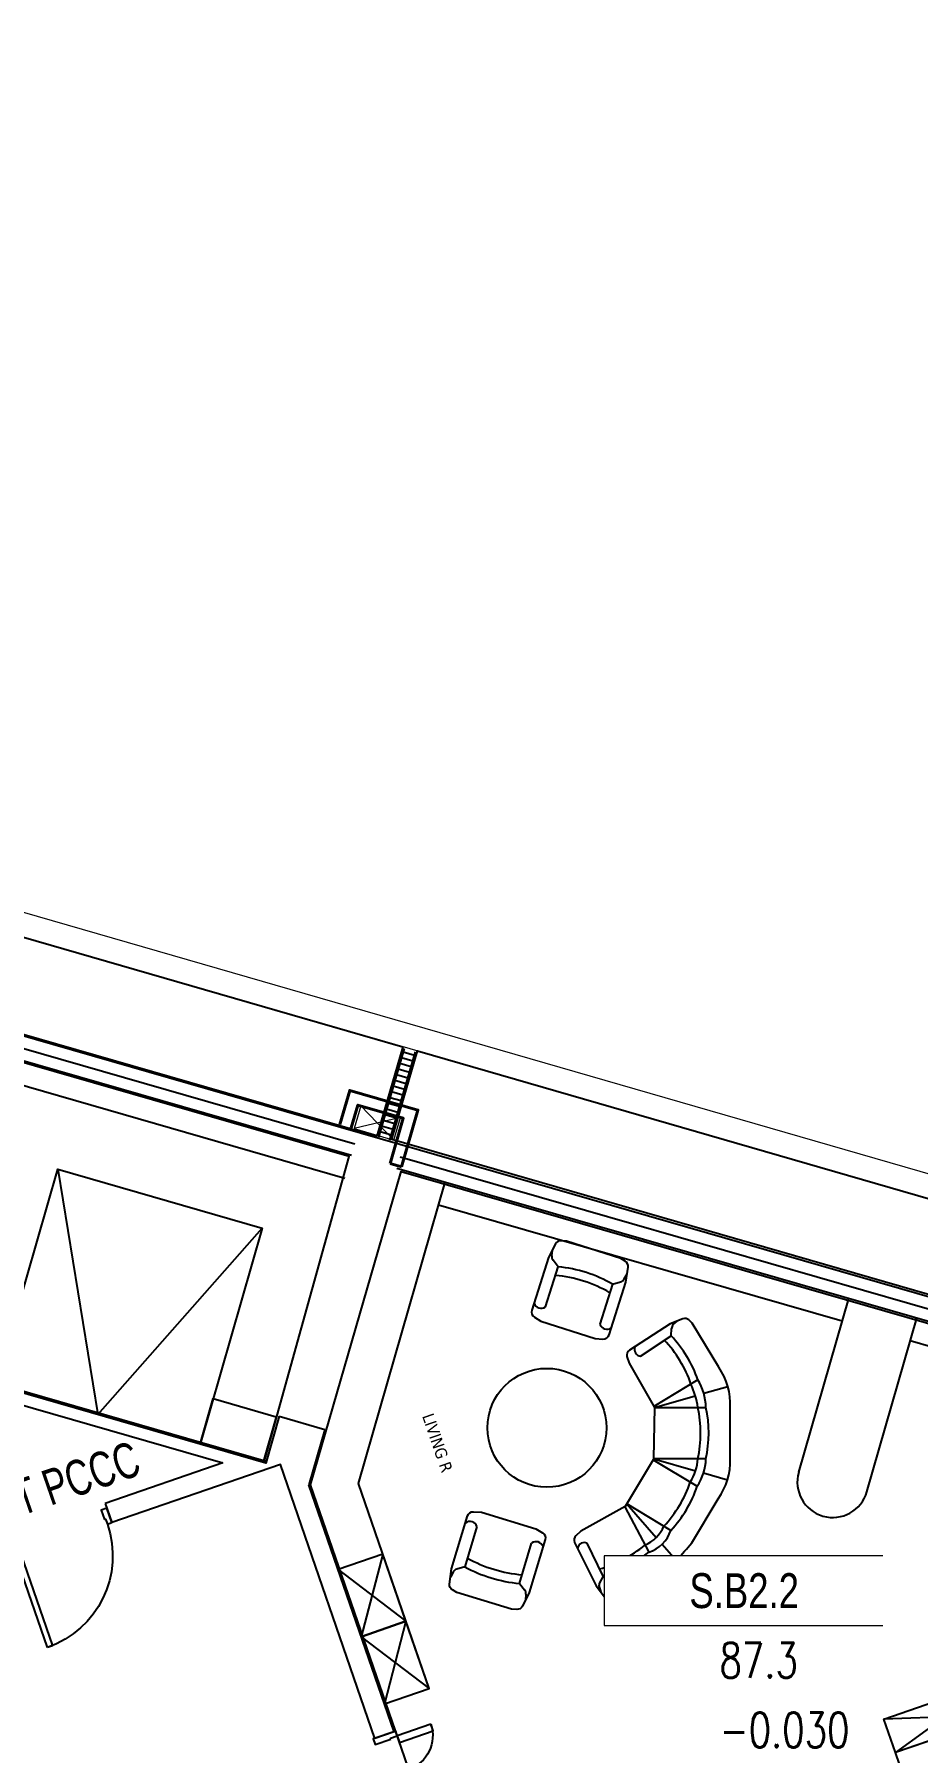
# Model space of a CAD drawing. Header units: millimetres. Extents: x -361699137 to 361252145, y -356478932 to 356523199.
# Drawn here: x 277982 to 285449, y 46897 to 61421 of the extents above; entities that cross this region are included whole.
import ezdxf
from ezdxf.enums import TextEntityAlignment as Align
from ezdxf.xclip import XClip

# ---------------------------------------------------------------- set-up
doc = ezdxf.new("R2010")
doc.units = ezdxf.units.MM
doc.header["$LTSCALE"] = 100
doc.header["$MEASUREMENT"] = 0
doc.header["$XCLIPFRAME"] = 0
doc.set_wipeout_variables(frame=1)
doc.linetypes.add('ACAD_ISO03W100', pattern=[30, 12, -18])
doc.linetypes.add('HIDDEN', pattern=[0.375, 0.25, -0.125])
for name, color, linetype in [('1VinaPVC-Text', 9, 'Continuous'), ('A-_FURN----_E-_N', 251, 'Continuous'), ('A-ANNO-ROOM', 50, 'Continuous'), ('IDEA - dim', 251, 'Continuous'), ('KT-Net manh', 139, 'Continuous'), ('KT-Text', 7, 'Continuous'), ('KT-Tuong', 1, 'Continuous')]:
    doc.layers.add(name, color=color, linetype=linetype)
for name, color, linetype, lineweight in [('AUDIT_I_220808132811-11', 7, 'Continuous', 9), ('KT-Chuviet', 255, 'Continuous', 15), ('KT-Kich thuoc', 159, 'Continuous', 18), ('KT-lomo nuoc', 3, 'HIDDEN', 5), ('KT-Net cat', 1, 'Continuous', 40), ('KT-Net thay', 7, 'Continuous', 15), ('KT-Net truc', 18, 'Continuous', 15)]:
    doc.layers.add(name, color=color, linetype=linetype, lineweight=lineweight)
doc.layers.add('dien tich thong thuy', color=3, linetype='Continuous', plot=False)
doc.styles.add('220126_HDN_HBA typical plan$0$211210_HDN_HBA_TYPICAL PLAN CORE OPT 1$0$HBA-Text', font='GOTHIC.TTF')
doc.styles.add('Arial', font='arial.ttf', dxfattribs={"width": 0.7})
doc.styles.add('font unicode ccu', font='arial.ttf')
doc.styles.add('ROMANS', font='ROMANS.SHX')
doc.styles.add('Tahoma', font='tahoma.ttf')

# ---------------------------------------------------------------- blocks, each defined once
blk = doc.blocks.new('A$C1AAC5519')
at = {"layer": 'A-ANNO-ROOM', "insert": (772.955269176513, 1216.574747113511), "char_height": 600, "attachment_point": 2, "rotation": 50.44882673977027, "style": '220126_HDN_HBA typical plan$0$211210_HDN_HBA_TYPICAL PLAN CORE OPT 1$0$HBA-Text'}
blk.add_mtext_dynamic_manual_height_columns('S.B1.', width=722857412.8743668, gutter_width=9765.624999999996, heights=[0], dxfattribs=at)
blk = doc.blocks.new('A$C418F5BC8')
at = {"layer": 'A-ANNO-ROOM', "insert": (648.1133449638728, 1090.790118377889), "char_height": 600, "attachment_point": 2, "rotation": 50.44882673977027, "style": '220126_HDN_HBA typical plan$0$211210_HDN_HBA_TYPICAL PLAN CORE OPT 1$0$HBA-Text'}
blk.add_mtext_dynamic_manual_height_columns('SL-S', width=722857412.8743668, gutter_width=9765.624999999996, heights=[0], dxfattribs=at)
blk = doc.blocks.new('A$C2A6C5140')
at = {"layer": 'A-ANNO-ROOM', "insert": (731.4497625969816, 1190.0169191678, 0.0003277973379295924), "char_height": 600, "attachment_point": 2, "rotation": 50.44882673977027, "style": '220126_HDN_HBA typical plan$0$211210_HDN_HBA_TYPICAL PLAN CORE OPT 1$0$HBA-Text'}
blk.add_mtext_dynamic_manual_height_columns('2-BR', width=722857412.8743668, gutter_width=9765.624999999996, heights=[0], dxfattribs=at)
blk = doc.blocks.new('A$C5388591E')
at = {"layer": 'A-ANNO-ROOM', "insert": (894.3001998505497, 842.1987865094561, 0.0004622000541105721), "char_height": 600, "attachment_point": 2, "rotation": 1.4064704596368105, "style": '220126_HDN_HBA typical plan$0$211210_HDN_HBA_TYPICAL PLAN CORE OPT 1$0$HBA-Text'}
blk.add_mtext_dynamic_manual_height_columns('3-BR', width=722857412.8743668, gutter_width=9765.624999999996, heights=[0], dxfattribs=at)
blk = doc.blocks.new('A$C21AF0CCA')
at = {"layer": 'A-ANNO-ROOM', "insert": (1197.56892258345, 814.6835720778872), "char_height": 600, "attachment_point": 2, "rotation": 0.10542954816276216, "style": '220126_HDN_HBA typical plan$0$211210_HDN_HBA_TYPICAL PLAN CORE OPT 1$0$HBA-Text'}
blk.add_mtext_dynamic_manual_height_columns('S.B1P.', width=722857412.8743668, gutter_width=9765.624999999996, heights=[0], dxfattribs=at)
blk = doc.blocks.new('d900n')
for points in [[(20, -50), (20, -40), (65, -40), (65, 0), (-65, 0), (-65, -50)], [(885, -40), (65, -40), (65, -85), (885, -85)], [(20, -850), (20, -860), (65, -860), (65, -900), (-65, -900), (-65, -850)]]:
    blk.add_lwpolyline(points, close=True)
blk.add_arc((65, -40), 820, 270, 0)
blk = doc.blocks.new('dc')
for points in [[(-1100, -40), (-1110, -40), (-1110, -100), (-1150, -100), (-1150, 100), (-1100, 100)], [(-50, -40), (-40, -40), (-40, -100), (0, -100), (0, 100), (-50, 100)], [(-1109.999999999985, -400), (-1109.999999999985, -100), (-1049.999999999985, -100), (-1049.999999999985, -400)], [(-39.99999999998545, -869.9999999999709), (-39.99999999998545, -99.9999999999709), (-99.99999999998545, -99.9999999999709), (-99.99999999998545, -869.9999999999709)]]:
    blk.add_lwpolyline(points, close=True)
for centre, radius, start, end in [((-1110.000000000029, -99.9999999999709), 300.0000000000291, 270, 0), ((-40.0000000000291, -100.0000000000873), 769.9999999999345, 180, 270)]:
    blk.add_arc(centre, radius, start, end)
blk = doc.blocks.new('19')
at = {"layer": 'IDEA - dim'}
for p, q in [((6401.047472470633, 8715.535101874906), (-5091.26857520116, 16797.8570264936)), ((6343.521285398208, 8633.738171609104), (1805.553357958401, 11825.20258322294)), ((6285.995098325766, 8551.941241343287), (1748.027170884496, 11743.40565295819)), ((2743.663295253951, 10617.87134683852), (2764.976627036056, 10662.6614648176)), ((2552.470780152929, 10227.67222548144), (2765.271493237975, 10512.57083290257)), ((2765.271493237975, 10512.57083290257), (2741.664073297099, 10579.04212861716)), ((3151.919603309449, 10223.76986514435), (2939.118890224425, 9938.871257723178)), ((3151.919603309449, 10223.76986514435), (3222.357498577054, 10219.99543266871)), ((3259.023223784563, 10232.93102972196), (3295.924050275309, 10266.07830388639)), ((97.73714716603718, 10092.18100513327), (-132.3676011329953, 9764.993284070406)), ((3525.311587570432, 9732.747317478279), (3566.246594682758, 9750.559098543235)), ((3177.03113484662, 9571.942104483664), (3477.758363753805, 9648.495718125945)), ((3477.758363753805, 9648.495718125945), (3501.010268778875, 9707.569410165554)), ((4119.999997712657, 8208.363669307008), (4998.45381030612, 9457.443938784432)), ((3569.582542484408, 9223.972979276252), (3145.059803634635, 9132.148800545612)), ((3146.928124264166, 9123.511156281813), (3557.922980328425, 8981.231883006534)), ((3147.159368823151, 9122.44206342593), (3504.829449771183, 9103.958044295381)), ((3579.09926052847, 9100.119857441037), (3789.782553752324, 9089.231963178012)), ((4610.781579307484, 7863.20654687244), (5489.235391900922, 9112.286816349893)), ((2998.33175682617, 8715.322726609462), (3300.669332614802, 8503.93258592258)), ((3415.835234258804, 8570.79028178066), (2998.33175682617, 8715.322726609462)), ((1399.337677944277, 8661.54044605016), (1190.46872257303, 8373.746909843896)), ((2990.92440257196, 8707.73555695542), (3270.425416476079, 8375.274403094409)), ((2658.463248711007, 8428.234543051236), (2801.476570040257, 8079.568255628532)), ((2937.964262615096, 8095.773389190283), (2658.463248711007, 8428.234543051236)), ((3357.255869222819, 8464.368082888628), (3530.595836656445, 8343.171238576862)), ((1083.500982086814, 8363.116060839595), (1047.05875077485, 8329.46525762124)), ((1190.46872257303, 8373.746909843896), (1119.985643486129, 8376.553864182868)), ((1581.045664567282, 8090.281898982925), (1789.914619938609, 8378.075435189225)), ((2634.866542733449, 8411.58121328117), (2700.604520422712, 7982.24480218922)), ((2271.268109330755, 7916.506824499971), (2234.908599173352, 8223.966277042826)), ((1581.045664567282, 8090.281898982925), (1605.563519575655, 8024.141002284872)), ((2830.043823794258, 8009.921328924989), (2897.91701203573, 7844.446586154707)), ((1604.09761677518, 7985.287994613711), (1583.401268756272, 7940.209463593797)), ((2271.268109330755, 7916.506824499971), (2224.383730265712, 7873.702535250268)), ((2209.537313691908, 7842.015550121156), (2207.508553626409, 7797.419378933686))]:
    blk.add_line(p, q, dxfattribs=at)
for points in [[(-2055.530086472543, 14418.37335182399), (1420.83944982104, 11973.51040124804)], [(-1998.003899400108, 14500.17028208978), (1478.365636893446, 12055.30733151383)], [(169.9999894017528, 7499.999992198253), (569.9999894017237, 7499.999992763493), (569.9999868132654, 9331.69376964208), (2094.662779072096, 11499.62358463647)], [(169.9999894017528, 7499.999992198253), (169.9999875586072, 8804.261098620555)]]:
    blk.add_lwpolyline(points, dxfattribs=at)
for points in [[(-2058.114937209262, 11119.33385833599), (-965.1173828332539, 12673.47553338621), (507.2273619511689, 11638.0041660826), (-585.7701924248977, 10083.86249103234)], [(-355.6654441352293, 10411.05021209556), (97.73714715667302, 10092.18100513362), (-132.3676011329953, 9764.993284070406), (-585.7701924248977, 10083.86249103234)], [(169.9999885538418, 8099.999990926401), (569.9999885538346, 8099.999991491633), (569.9999885538346, 8699.999991491626), (169.9999877059818, 8699.9999909264), (169.9999885538418, 8099.999990926401)], [(169.9999894017528, 7499.999992198253), (569.9999894017237, 7499.999992763493), (569.999989401731, 8099.999992763493), (169.9999885538709, 8099.999992198253), (169.9999894017528, 7499.999992198253)], [(5099.999988050215, 5999.999995377861), (5099.999988050262, 5699.999995376143), (4119.999997712657, 5699.999995376114), (4119.999997712657, 5999.999995377795)]]:
    blk.add_lwpolyline(points, close=True, dxfattribs=at)
for points in [[(2861.394320746593, 10712.75335810291, 0.2985949259512042), (2806.62474329918, 10702.5731321237), (2714.271992986949, 10614.07083770134), (2434.006659431128, 10238.85027532217, 0.3441507900698065), (2435.342883063582, 10176.33867060983), (2476.470525479686, 10125.92272283106), (2863.118635551189, 9837.121755072774), (2923.132893157395, 9811.991287652243, 0.3441507336920138), (2983.453973743322, 9828.448900086747), (3263.719307299056, 10203.6694624659), (3322.376570214175, 10317.34009242621, 0.2985949259501064), (3316.59636172781, 10372.74706675803), (3288.720061721222, 10406.91896991503), (2902.071951649821, 10695.71993767326)], [(3610.254940102597, 8503.485559958222), (3752.342686172226, 8913.927161183994, 0.1599533954926507), (3770.672260886917, 9267.468642885491), (3678.848082156321, 9691.991381735148), (3661.299070951849, 9727.59090322577, 0.29859492595286), (3618.103214816554, 9753.043336129005), (3503.113561794627, 9747.534629329151), (3103.216770956955, 9649.530660391312, 0.3441507900725785), (3067.185824057589, 9606.305034871788), (3065.314624622981, 9547.777846922996), (3147.159368823151, 9122.44206342593), (2999.005401241127, 8718.682180002055, -0.2959690694625621), (2990.924402571938, 8707.735556955318), (2639.678105459665, 8412.441821032044), (2217.609131360361, 8336.949543119656), (2163.604364911611, 8314.312884414358, 0.3441507900690022), (2136.085219233784, 8265.227444035481), (2187.801283594468, 7857.473943818906), (2223.695861444889, 7748.09137941651, 0.2985949973583085), (2262.888856771424, 7716.824507728539), (2302.407151394109, 7713.136945561688), (2731.743562485965, 7778.874923250973, 0.06135068173367603), (3070.359479727522, 7938.29178999296), (3402.820633588526, 8217.7928038971, 0.1684190396883137)], [(1027.852965280596, 8222.522715866733, -0.2985949259512042), (1021.312555993514, 8277.84510429237), (1078.403575746837, 8392.310391920459), (1353.490658858034, 8771.343667940615, -0.3441507900698065), (1413.580092792654, 8788.62794249109), (1473.933733433965, 8764.323851838126), (1864.510675428275, 8480.858840977206), (1906.326664067303, 8431.01233053823, -0.3441507336920138), (1908.521050113064, 8368.524968296158), (1633.433967001765, 7989.491692275958), (1542.305071247669, 7899.72972389908, -0.2985949259501064), (1487.680432491281, 7888.798463427505), (1446.772764685818, 7905.271768564635), (1056.195822691603, 8188.73677942557)]]:
    blk.add_lwpolyline(points, format="xyb", close=True, dxfattribs=at)
blk.add_circle((2230.519200092327, 9257.134913957976), 502.6206745599609, dxfattribs=at)
for centre, radius, start, end in [((2789.534672905662, 10596.04348193224), 50.79999999999999, 154.5525948519993, 199.5525948514017), ((2280.293275315154, 9460.05603786862), 1158.875, 41.22465084928308, 65.26067485159636), ((2234.693122511213, 9399.006336278326), 1158.875, 41.22465084928308, 65.26067485159636), ((2534.5710554947, 10288.59717814588), 63.49999999999999, 180.1125608503784, 286.3727648525078), ((3225.075738889289, 10270.72265899765), 50.79999999999999, 266.9327308502627, 311.9327308501699), ((3002.618767686537, 9938.996006649031), 63.49999999999999, 180.1125608503784, 286.3727648525078), ((3543.553345522392, 9690.824103911364), 45.71999999999999, 113.5149751450622, 158.5149751465288), ((3200.880384889388, 9623.877985841391), 57.14999999999998, 139.0749411465556, 245.3351451461762), ((2459.570693239271, 9206.069795435578), 1042.987499999999, 0.1870311445685083, 24.22305514593963), ((2526.60059937348, 9220.568349971974), 1042.987499999999, 0.1870311445685083, 24.22305514593963), ((2756.012301597992, 9140.582956549202), 749.712281876012, 349.4773070525963, 5.27237784678364), ((3094.227415615962, 9125.155100988864), 485.5177333613648, 342.7565459298169, 11.74351470640515), ((2458.07483053668, 9132.165235370878), 1042.987499999999, 328.8870241460251, 352.9230481474322), ((2522.881399151302, 9109.730328096673), 1042.987499999999, 328.8870241460251, 352.9230481474322), ((1335.845498982118, 8660.543846509667), 63.49999999999998, 0.899264794762151, 107.159468794053), ((2977.681237986711, 8744.93889403902), 402.9954712193824, 308.0909268513423, 337.8851097504408), ((2989.010950389165, 8736.399360543975), 457.8267535537501, 307.9282784340265, 338.7936002597029), ((2096.284622109844, 9211.026344543745), 1158.874999999999, 222.0113547945598, 246.0473787950872), ((2403.603482325336, 9068.864025228097), 1042.987499999999, 298.035847169326, 322.0718711660517), ((1117.964151455075, 8325.794097719758), 50.79999999999998, 87.71943479429397, 132.7194347934308), ((2051.526988815938, 9149.356301071006), 1158.874999999999, 222.0113547945598, 246.0473787950872), ((1808.649165606839, 8317.401991256898), 63.49999999999998, 0.899264794762151, 107.159468794053), ((2447.735221362855, 9016.370158829013), 1042.987499999999, 298.035847169326, 322.0718711660517), ((2194.905133086424, 8183.151510094562), 57.14999999999998, 45.57514970137998, 151.8353537030848), ((2669.083587189751, 8353.98080022003), 304.6804006450598, 273.978853762458, 317.5320148896551), ((4365.390788510063, 8035.785108089738), 299.9999999999999, 144.8820267754851, 324.8820267754851), ((1557.930863392125, 8006.483981405952), 50.79999999999998, 335.3392987952572, 20.33929879376484), ((2321.158883958247, 9025.541422726463), 1042.987499999999, 266.6872397005574, 290.7232637038186), ((2705.101264115299, 8277.737317204672), 295.5267277207323, 269.1281523082029, 321.9952003371124), ((2255.210069680164, 7839.937827956295), 45.71999999999999, 132.3953197025582, 177.3953196998666), ((2331.538564646042, 8957.751463080363), 1042.987499999999, 266.6872397005574, 290.7232637038186)]:
    blk.add_arc(centre, radius, start, end, dxfattribs=at)
at = {"layer": 'KT-Net manh', "linetype": 'ACAD_ISO03W100', "ltscale": 4}
for p, q in [((-1720.699344155495, 13938.38546239403), (1305.787075634442, 11809.91654066338)), ((4883.401436161272, 9293.850078252843), (1979.610404927225, 11336.02972410488)), ((6170.94272418091, 8388.347380811683), (5374.183017756081, 8948.69295581829)), ((169.9999877059818, 8699.9999909264), (569.9999885538346, 8099.999991491633)), ((569.9999885538346, 8699.999991491626), (169.9999885538418, 8099.999990926401)), ((169.9999885538709, 8099.999992198253), (569.9999894017237, 7499.999992763493)), ((569.999989401731, 8099.999992763493), (169.9999894017528, 7499.999992198253)), ((5099.999988050215, 5699.999995376129), (4119.999997712643, 5999.999995377817)), ((5099.999988050258, 5999.999995377846), (4119.999997712657, 5699.999995376114))]:
    blk.add_line(p, q, dxfattribs=at)
blk.add_lwpolyline([(-965.1173828332248, 12673.47553338618), (-1321.942564817153, 10601.59817468417), (507.2273619511689, 11638.00416608261)], dxfattribs=at)
at = {"layer": 'KT-Tuong'}
for p, q in [((-2507.683969464648, 11313.25302131612), (-455.5113310309098, 9869.9999955628)), ((123.4717545028834, 10087.44260215371), (450.4767240225774, 9857.07821708209)), ((-455.5113310309098, 9869.9999955628), (-1507.683969464473, 9869.999995512342)), ((-1507.683969464422, 9869.99999551232), (-1507.683969464473, 9699.999995512291)), ((450.4767240225774, 9857.07821708209), (169.999986634517, 9458.266175177865)), ((169.9999897550006, 7249.999995377395), (169.999986634517, 9458.266175177865)), ((169.9999897550006, 7249.999995377366), (-1.024498487822711e-05, 7249.999995377395)), ((5099.999988050215, 5699.999995376129), (4119.999997712715, 5699.999995376071)), ((4119.999997789899, 5499.999995376071), (4119.999997712686, 5699.999995376056))]:
    blk.add_line(p, q, dxfattribs=at)
for points in [[(123.4717545028834, 10087.44260215371), (-112.9196109361073, 9751.3158915495), (-2627.825216205179, 11519.99999556267), (-2732.683969464575, 11519.99999556264), (-2732.683969464662, 11419.99999556264)], [(-1.024498487822711e-05, 7249.999995377395), (-1.370707468595356e-05, 9699.999995562845), (-1507.683969464444, 9699.99999551232)]]:
    blk.add_lwpolyline(points, dxfattribs=at)
at = {"layer": 'A-_FURN----_E-_N', "xscale": -1.000000000000001, "rotation": 90}
blk.add_blockref('dc', (84.9999913800275, 6099.999995380393), dxfattribs=at)
at = {"layer": 'IDEA - dim', "xscale": -1.000000000000001, "rotation": 90}
blk.add_blockref('d900n', (-2407.683969464517, 9764.999995512262), dxfattribs=at)
at = {"layer": 'IDEA - dim', "extrusion": (0, 0, -1), "xscale": -1, "zscale": -1, "rotation": 2.477652096860079e-12}
blk.add_blockref('d900n', (-4169.999997770574, 5499.999995376042), dxfattribs=at)
at = {"layer": '1VinaPVC-Text', "style": 'Tahoma'}
blk.add_text('LIVING R', height=100.000000000009, rotation=269.9999999991662, dxfattribs=at).set_placement((1264.675524899685, 9696.492018678604))
blk = doc.blocks.new('Louvre')
for p, q in [((-390.067916277796, 975.9572027104441, 0.1512365001885502), (-295.1435544323176, 1008.729661013116, 0.1512365002144518)), ((-373.750619571656, 928.6946823777398, 0.1512365001885502), (-278.8262577261776, 961.4671406804118, 0.1512365002144518)), ((-357.4333228655159, 881.4321620450355, 0.1512365001885502), (-262.5089610200375, 914.2046203477075, 0.1512365002144518)), ((-341.1160261593759, 834.1696417123312, 0.1512365001885502), (-246.1916643138975, 866.9421000150032, 0.1512365002144518)), ((-324.7987294532359, 786.9071213796269, 0.1512365001885502), (-229.8743676077574, 819.6795796822989, 0.1512365002144518)), ((-308.4814327470958, 739.6446010469226, 0.1512365001885502), (-213.5570709016174, 772.4170593495946, 0.1512365002144518)), ((-292.1641360409558, 692.3820807142183, 0.1512365001885502), (-197.2397741954774, 725.1545390168903, 0.1512365002144518)), ((-275.8468393348157, 645.119560381514, 0.1512365001885502), (-180.9224774893373, 677.892018684186, 0.1512365002144518)), ((-259.5295426286757, 597.8570400488097, 0.1512365001885502), (-164.6051807831973, 630.6294983514817, 0.1512365002144518)), ((-243.2122459225357, 550.5945197161054, 0.1512365001885502), (-148.2878840770572, 583.3669780187774, 0.1512365002144518)), ((-226.8949492163956, 503.3319993834011, 0.1512365001885502), (-131.9705873709172, 536.1044576860731, 0.1512365002144518)), ((-210.5776525102556, 456.0694790506968, 0.1512365001885502), (-115.6532906647772, 488.8419373533688, 0.1512365002144518)), ((-194.2603558041155, 408.8069587179925, 0.1512365001885503), (-99.33599395863712, 441.5794170206646, 0.1512365002144518)), ((-177.9430590979755, 361.5444383852882, 0.1512365001885503), (-83.01869725249708, 394.3168966879603, 0.1512365002144518)), ((-161.6257623918355, 314.2819180525839, 0.1512365001885503), (-66.70140054635704, 347.054376355256, 0.1512365002144518)), ((-145.3084656856954, 267.0193977198796, 0.1512365001885503), (-50.38410384021699, 299.7918560225517, 0.1512365002144518)), ((-128.9911689795554, 219.7568773871753, 0.1512365001885503), (-34.06680713407695, 252.5293356898474, 0.1512365002144518)), ((-112.6738722734153, 172.494357054471, 0.1512365001885503), (-17.74951042793691, 205.2668153571431, 0.1512365002144518)), ((-96.35657556727529, 125.2318367217667, 0.1512365001885503), (-1.43221372179687, 158.0042950244388, 0.1512365002144518)), ((-80.03927886113524, 77.96931638906244, 0.1512365001885503), (14.88508298434317, 110.7417746917345, 0.1512365002144518)), ((-63.7219821549952, 30.70679605635814, 0.1512365001885503), (31.20237969048321, 63.47925435903016, 0.1512365002144518)), ((-47.40468544885516, -16.55572427634615, 0.1512365001885503), (47.51967639662325, 16.21673402632587, 0.1512365002144518))]:
    blk.add_line(p, q)
at = {"elevation": 0.1512365001885503}
blk.add_lwpolyline([(47.5188208874315, 16.2192119784886), (-311.4533339738846, 1055.970408101566), (-405.9933989513665, 1023.379364635679), (-47.40468544885516, -16.55572427634615)], close=True, dxfattribs=at)
blk = doc.blocks.new('TAG CAO DO SAN')
blk.add_wipeout([(1526701.778855525, -266095.22987594287), (1527644.6359120198, -266095.22987594287), (1527644.6359120198, -266330.944140067), (1526701.778855525, -266330.944140067)]).dxf.layer = 'KT-Net thay'
at = {"layer": 'KT-Net thay', "flags": 128}
blk.add_lwpolyline([(1526701.778855525, -266095.2298759429), (1526701.778855525, -266330.9441400666), (1527644.63591202, -266330.9441400666), (1527644.63591202, -266095.2298759429)], close=True, dxfattribs=at)
blk.add_lwpolyline([(1526701.778855525, -266330.9441400666), (1527644.63591202, -266330.9441400666)], dxfattribs=at)
at = {"layer": 'KT-Chuviet', "color": 31, "style": 'font unicode ccu', "width": 0.75}
blk.add_attdef('TÊNPHÒNG', text='', height=117.85713, dxfattribs=at).set_placement((1527175.308820772, -266213.4467624734), align=Align.MIDDLE_CENTER)
blk = doc.blocks.new('*U383')
at = {"layer": 'KT-lomo nuoc', "ltscale": 500}
for p, q in [((-311.8759414040254, -158.8595320957698), (-90.77156288196011, 178.2055266071031)), ((-402.6475042859855, 19.35529156367409), (0, -0.009297052340116348))]:
    blk.add_line(p, q, dxfattribs=at)
blk.add_lwpolyline([(-311.8759414040254, -158.8595320957698), (-402.6475042859855, 19.35529156367409), (-90.77156288196011, 178.2055266071031), (0, -0.009297052340116348)], close=True, dxfattribs=at)
blk = doc.blocks.new('CTN TN T39')
at = {"layer": 'KT-Net cat', "elevation": -0.1735870282252796}
for points in [[(-51383.14502471514, 24777.86380257471), (-51244.76124290947, 25257.49999531666), (-51821.24250984268, 25423.82534579177), (-51904.49042210283, 25135.31213665243)], [(-51479.22593334914, 24805.5848955558), (-51368.56324452456, 25189.14017966377), (-51752.88375956123, 25300.02365155576), (-51808.39593107018, 25107.63450552774)], [(-51383.14502471514, 24777.86380257471), (-51479.21365299656, 24805.62333969599)]]:
    blk.add_lwpolyline(points, dxfattribs=at)
at = {"layer": 'KT-lomo nuoc', "linetype": 'HIDDEN', "xscale": -0.9999999999999997, "rotation": 10.8976534755902}
blk.add_blockref('*U383', (-51784.30903577092, 25100.94114045223, -0.1735870286371036), dxfattribs=at)

msp = doc.modelspace()

# ---------------------------------------------------------------- linework, layer by layer
at = {"layer": 'AUDIT_I_220808132811-11', "elevation": -1.275855555024299e-05}
for points in [[(296582.9828071264, 28170.41457684647), (296593.1502872829, 29842.68578125496, 0.08515873318755561), (296291.7847764855, 31673.68916280894), (294557.150061788, 36688.23225755716), (290429.3694205924, 48619.03007733781, 0.2600451643030329), (287498.7551081142, 51221.87561816466), (272426.1448903929, 55577.01074776647, 0.5721348877565147), (268039.1325867848, 49264.16774388717), (268322.0222143916, 48444.20444056689)], [(296382.9791104688, 28170.41457684647), (296393.1539838723, 29843.90176729893, 0.08515873318755567), (296102.7738956466, 31608.30654337155), (294368.1392347073, 36622.8494827135), (290240.4498183513, 48553.38362852862, 0.2604672854680671), (287449.4538841479, 51027.93939282291), (272390.6597574362, 55379.08245055127, 0.5713168116588397), (268224.9011883728, 49338.94840400747), (268511.086599888, 48509.43218111363)]]:
    msp.add_lwpolyline(points, format="xyb", dxfattribs=at)
at = {"layer": 'dien tich thong thuy'}
for points, elevation in [([(272390.6608392097, 55379.08213941293), (281095.5690451405, 52863.85412117394), (280877.0089228374, 52107.44325570634)], -1.275822045581377e-05), ([(272390.6608392097, 55379.08213941286), (281095.5690451405, 52863.85412117387), (280877.0089228374, 52107.44325570627)], -1.275822045581377e-05), ([(272936.968712672, 54394.84039047563), (280877.0089228374, 52107.44325570634)], -2.594891099202997e-05), ([(272936.968712672, 54394.84039047555), (280877.0089228374, 52107.44325570627)], -2.594891099202997e-05), ([(279927.8238564834, 49362.94757031144), (280644.3551755623, 51935.11313104778), (273177.880563462, 54086.08367810865), (272403.0714839561, 51395.42000729986), (271989.5716908437, 51514.54260831413), (272764.2159392631, 54203.49696068867)], -2.594891099202997e-05), ([(279927.8238564834, 49362.94757031136), (280644.3551755623, 51935.11313104771), (273177.880563462, 54086.08367810857), (272403.0714839561, 51395.42000729979), (271989.5716908437, 51514.54260831406), (272764.2159392631, 54203.4969606886)], -2.594891099202997e-05), ([(286046.0105388435, 41253.30246577066), (283777.4095622242, 40470.07222482272), (283181.8282299485, 42195.15421675155), (282780.0968073272, 42056.45719417776), (282081.7165093647, 44079.29306139732), (282072.2640024413, 44076.02960105461), (281406.5182970735, 46004.34042982829), (280317.0079348087, 49160.07181112155), (281082.2221950873, 51808.97072630411), (286374.048149574, 50284.48127718347)], -2.594891099201366e-05), ([(279942.3651447194, 49358.75846041192), (276972.1019016384, 50214.44324939265), (277509.5137527763, 48657.84726431887), (274839.1813548143, 47735.91999799349), (274341.503805252, 49177.4268681336), (273916.1411222597, 49030.57119777123), (274413.8186718221, 47589.06432763069), (273137.7306228456, 47148.49731654276), (273140.9940821886, 47139.04481247147), (272276.0899601614, 46840.43828246501), (271217.4095046234, 46474.93083649186), (269617.7470767954, 45922.65037657917), (268694.1903214434, 48597.70254434369), (268512.0242010618, 48534.90325710404), (268247.7412958558, 49301.52647276018)], -2.594891099202997e-05), ([(279942.3651447194, 49358.75846041185), (276972.1019016384, 50214.44324939258), (277509.5137527763, 48657.8472643188), (274839.1813548143, 47735.91999799341), (274341.503805252, 49177.42686813353), (273916.1411222597, 49030.57119777115), (274413.8186718221, 47589.06432763061), (273137.7306228456, 47148.49731654269), (273140.9940821886, 47139.04481247139), (272276.0899601614, 46840.43828246494), (271217.4095046234, 46474.93083649179), (269617.7470767954, 45922.6503765791), (268694.1903214434, 48597.70254434362), (268512.0242010618, 48534.90325710397), (268247.7412958558, 49301.52647276011)], -2.594891099202997e-05)]:
    msp.add_lwpolyline(points, dxfattribs=dict(at, elevation=elevation))
for points, elevation in [([(281005.0093812687, 52082.11818891515), (281220.4600649178, 52827.76765308729), (287449.4549659214, 51027.93908168458, -0.1280966705368535), (289167.2233443557, 50154.14276690461, -0.06378773062526846), (289806.3631001469, 49422.50148045865, -0.06378773062530428), (290240.450900125, 48553.38331738967), (292060.2805346688, 43282.30474395933), (290877.0987550701, 42873.71094080951)], -1.275822045581377e-05), ([(281005.0093812687, 52082.11818891515), (286438.1248169214, 50512.2539414493, -0.2439221712705235), (289118.6870743941, 47965.61553057769), (290877.0987550701, 42873.71094080951)], 4.18428433723443e-05)]:
    msp.add_lwpolyline(points, format="xyb", dxfattribs=dict(at, elevation=elevation))

# ---------------------------------------------------------------- block references
at = {"layer": 'A-ANNO-ROOM'}
for p in [(-259643.7130096142, 30107.50136767479, 5.460850030168077e-05), (-265285.2820729736, 28918.92663560377, 5.460850030168077e-05), (-245554.3968650475, 25356.81105555443, 5.460850030168077e-05), (-227992.1817903481, 24030.19494673412, 5.460832008522107e-05), (-256709.4713859697, 21832.8932062781, 5.460850030168077e-05), (-262170.0583902029, 20336.74231012515, 5.460850030168077e-05), (-227339.9751671815, 20267.82827189344, 5.460850030168077e-05), (-224467.8250259957, 15310.13736246047, 5.460832008522128e-05)]:
    msp.add_blockref('A$C21AF0CCA', p, dxfattribs=at)
at = {"layer": 'dien tich thong thuy'}
for name, p, rotation in [('A$C2A6C5140', (-231902.1761341663, 41866.69510118499, 3.214423980650787e-05), 310.9576437198666), ('A$C2A6C5140', (-223136.0769012624, 38294.90614465419, 1.895367564819208e-05), 310.9576437198666), ('A$C2A6C5140', (-179022.2876665308, 13510.42375649511, 0.000178988243818107), 310.9576437198666), ('A$C2A6C5140', (-199561.0792445699, 2742.960286576832, 0.0001030398263186841), 310.9576437198666), ('A$C2A6C5140', (-176749.4277460563, 2773.706094754736, 0.000178988243818107), 310.9576437198666), ('A$C2A6C5140', (-192735.1419570138, 2545.06827839894, 0.000178988243818107), 310.9576437198666), ('A$C418F5BC8', (-243956.3571569886, 39603.8582028097, -1.001597833679712e-05), 309.6632197063607), ('A$C418F5BC8', (-248126.4019441397, 37597.12528390926, -1.001597833679712e-05), 309.6632197063607), ('A$C418F5BC8', (-251890.361273925, 36548.61448139837, -1.001597833679712e-05), 309.6632197063607), ('A$C418F5BC8', (-255839.4329553979, 34945.01120257354, -1.001597833679712e-05), 309.6632197063607), ('A$C1AAC5519', (-240877.0889148213, 28052.61175672372, 0.0003723829774320968), 309.6566028083925), ('A$C1AAC5519', (-219521.6105350079, 27682.1615688601, 0.0005547181599990354), 309.6566028083925), ('A$C1AAC5519', (-217651.9125884596, 24627.95011466656, 0.0003723828570649432), 309.6566028083925), ('A$C1AAC5519', (-267764.0012375055, 19262.70548251106, 0.0003723828655667127), 309.6566028083925), ('A$C418F5BC8', (-223053.1163780628, 10712.6679421931, -1.001597833679712e-05), 309.6632197063607), ('A$C1AAC5519', (-213503.7868963684, 3324.648489140978, -0.3423708923741385), 309.6566028083925), ('A$C1AAC5519', (-207798.658660123, 3064.615415494518, 0.0003723828655667127), 309.6566028083925), ('A$C1AAC5519', (-184128.1584514385, 2786.454424718489, 0.0003723828655667127), 309.6566028083925)]:
    msp.add_blockref(name, p, dxfattribs=dict(at, rotation=rotation))
for p in [(-273086.0443437684, 28673.87453448355, -1.001579812033762e-05), (-220441.6689392982, 3035.191374137183, 4.458552763712727e-05)]:
    msp.add_blockref('A$C5388591E', p, dxfattribs=at)
at = {"layer": 'IDEA - dim', "rotation": 19.04713795400197}
msp.add_blockref('19', (283227.572556444, 40164.06477055203, 4.184250827791508e-05), dxfattribs=at)
at = {"layer": 'KT-Net manh'}
ref = msp.add_blockref('Louvre', (280938.3989663677, 52085.75123186174, 4.183692684023034e-05), dxfattribs=dict(at, rotation=324.8365475423977))
XClip(ref).set_block_clipping_path([(51.45826527418103, 20.95818484004485), (-73.92114697294892, -25.601161013637466), (-328.22468355466845, 710.9807792656138), (-192.63882758142427, 757.7915423303057)])
ref = msp.add_blockref('Louvre', (280938.3989663677, 52085.75123186167, 4.183692684023034e-05), dxfattribs=dict(at, rotation=324.8365475423977))
XClip(ref).set_block_clipping_path([(51.45826527418103, 20.95818484004485), (-73.92114697294892, -25.601161013637466), (-328.22468355466845, 710.9807792656138), (-192.63882758142427, 757.7915423303057)])

# ---------------------------------------------------------------- texts
at = {"layer": 'KT-Text', "extrusion": (-7.739907763181748e-08, -2.607391052886701e-08, 0.9999999999999968), "style": 'Arial', "width": 0.6999999999903574}
msp.add_text('KT PCCC', height=300.0000000000006, rotation=19.04713795392739, dxfattribs=at).set_placement((278293.3426688928, 49043.21970364771, -0.02279559339785199), align=Align.CENTER)

# ---------------------------------------------------------------- next in the draw order: block references
at = {"layer": 'KT-Net truc'}
ref = msp.add_blockref('TAG CAO DO SAN', (-3533955.731384073, 713799.5206142312, -0.000177414007953951), dxfattribs=dict(at, xscale=2.5, yscale=2.5, zscale=2.5))
XClip(ref).set_block_clipping_path([(1526674.1636322693, -266330.944140067), (1527644.6359120198, -266095.2298759429)])
ref.add_attrib('CAO-DO', '87.3', (283774.1269657082, 47530.19601882836, -0.000177414007953951), dxfattribs={"layer": 'KT-Chuviet', "color": 31, "ltscale": 15, "height": 294.6428301546305, "style": 'ROMANS', "width": 0.7500000000000001})
ref.add_attrib('CAO-DO', '-0.030', (283774.1269657082, 46940.9103585191, -0.000177414007953951), dxfattribs={"layer": 'KT-Chuviet', "color": 31, "ltscale": 15, "height": 294.6428301546305, "style": 'ROMANS', "width": 0.7500000000000001})
ref.add_attrib('TÊNPHÒNG', 'S.B2.2', dxfattribs={"layer": 'KT-Chuviet', "color": 31, "height": 294.642825, "style": 'font unicode ccu', "width": 0.7500000000000001}).set_placement((283982.5406678593, 48265.90370804751, -0.000177414007953951), align=Align.MIDDLE_CENTER)

# ---------------------------------------------------------------- next in the draw order: linework, layer by layer
at = {"layer": 'AUDIT_I_220808132811-11', "elevation": -1.275855555024299e-05}
for points in [[(296582.9828071264, 28170.41457684639), (296593.1502872829, 29842.68578125488, 0.08515873318755561), (296291.7847764855, 31673.68916280886), (294557.150061788, 36688.23225755709), (290429.3694205924, 48619.03007733774, 0.2600451643030329), (287498.7551081142, 51221.87561816459), (272426.1448903929, 55577.0107477664, 0.5721348877565147), (268039.1325867848, 49264.1677438871), (268322.0222143916, 48444.20444056681)], [(296382.9791104688, 28170.41457684639), (296393.1539838723, 29843.90176729886, 0.08515873318755567), (296102.7738956466, 31608.30654337148), (294368.1392347073, 36622.84948271343), (290240.4498183513, 48553.38362852855, 0.2604672854680671), (287449.4538841479, 51027.93939282284), (272390.6597574362, 55379.0824505512, 0.5713168116588397), (268224.9011883728, 49338.9484040074), (268511.086599888, 48509.43218111356)]]:
    msp.add_lwpolyline(points, format="xyb", dxfattribs=at)
at = {"layer": 'dien tich thong thuy'}
for points, elevation in [([(281005.0093812687, 52082.11818891508), (281220.4600649178, 52827.76765308722), (287449.4549659214, 51027.93908168451, -0.1280966705368535), (289167.2233443557, 50154.14276690454, -0.06378773062526846), (289806.3631001469, 49422.50148045857, -0.06378773062530428), (290240.450900125, 48553.3833173896), (292060.2805346688, 43282.30474395926), (290877.0987550701, 42873.71094080943)], -1.275822045581377e-05), ([(281005.0093812687, 52082.11818891508), (286438.1248169214, 50512.25394144923, -0.2439221712705235), (289118.6870743941, 47965.61553057762), (290877.0987550701, 42873.71094080943)], 4.18428433723443e-05)]:
    msp.add_lwpolyline(points, format="xyb", dxfattribs=dict(at, elevation=elevation))
at = {"layer": 'dien tich thong thuy', "elevation": -2.594891099201366e-05}
msp.add_lwpolyline([(286046.0105388435, 41253.30246577058), (283777.4095622242, 40470.07222482265), (283181.8282299485, 42195.15421675148), (282780.0968073272, 42056.45719417769), (282081.7165093647, 44079.29306139725), (282072.2640024413, 44076.02960105454), (281406.5182970735, 46004.34042982822), (280317.0079348087, 49160.07181112147), (281082.2221950873, 51808.97072630403), (286374.048149574, 50284.4812771834)], dxfattribs=at)

# ---------------------------------------------------------------- next in the draw order: block references
at = {"layer": 'IDEA - dim', "rotation": 19.04713795400197}
msp.add_blockref('19', (283227.572556444, 40164.06477055196, 4.184250827791508e-05), dxfattribs=at)
at = {"layer": 'KT-Kich thuoc', "color": 2}
msp.add_blockref('CTN TN T39', (332469.4277487946, 27070.41463098732, -1.263438102237992e-05), dxfattribs=at)

# ---------------------------------------------------------------- next in the draw order: block references
at = {"layer": 'KT-Net truc'}
ref = msp.add_blockref('TAG CAO DO SAN', (-3533955.731384073, 713799.5206142311, -0.000177414007953951), dxfattribs=dict(at, xscale=2.5, yscale=2.5, zscale=2.5))
XClip(ref).set_block_clipping_path([(1526674.1636322693, -266330.944140067), (1527644.6359120198, -266095.2298759429)])
ref.add_attrib('CAO-DO', '87.3', (283774.1269657082, 47530.19601882828, -0.000177414007953951), dxfattribs={"layer": 'KT-Chuviet', "color": 31, "ltscale": 15, "height": 294.6428301546305, "style": 'ROMANS', "width": 0.7500000000000001})
ref.add_attrib('CAO-DO', '-0.030', (283774.1269657082, 46940.91035851903, -0.000177414007953951), dxfattribs={"layer": 'KT-Chuviet', "color": 31, "ltscale": 15, "height": 294.6428301546305, "style": 'ROMANS', "width": 0.7500000000000001})
ref.add_attrib('TÊNPHÒNG', 'S.B2.2', dxfattribs={"layer": 'KT-Chuviet', "color": 31, "height": 294.642825, "style": 'font unicode ccu', "width": 0.7500000000000001}).set_placement((283982.5406678593, 48265.90370804744, -0.000177414007953951), align=Align.MIDDLE_CENTER)

# ---------------------------------------------------------------- next in the draw order: block references
at = {"layer": 'KT-Kich thuoc', "color": 2}
msp.add_blockref('CTN TN T39', (332469.4277487946, 27070.41463098725, -1.263438102237992e-05), dxfattribs=at)

doc.saveas('drawing.dxf')
